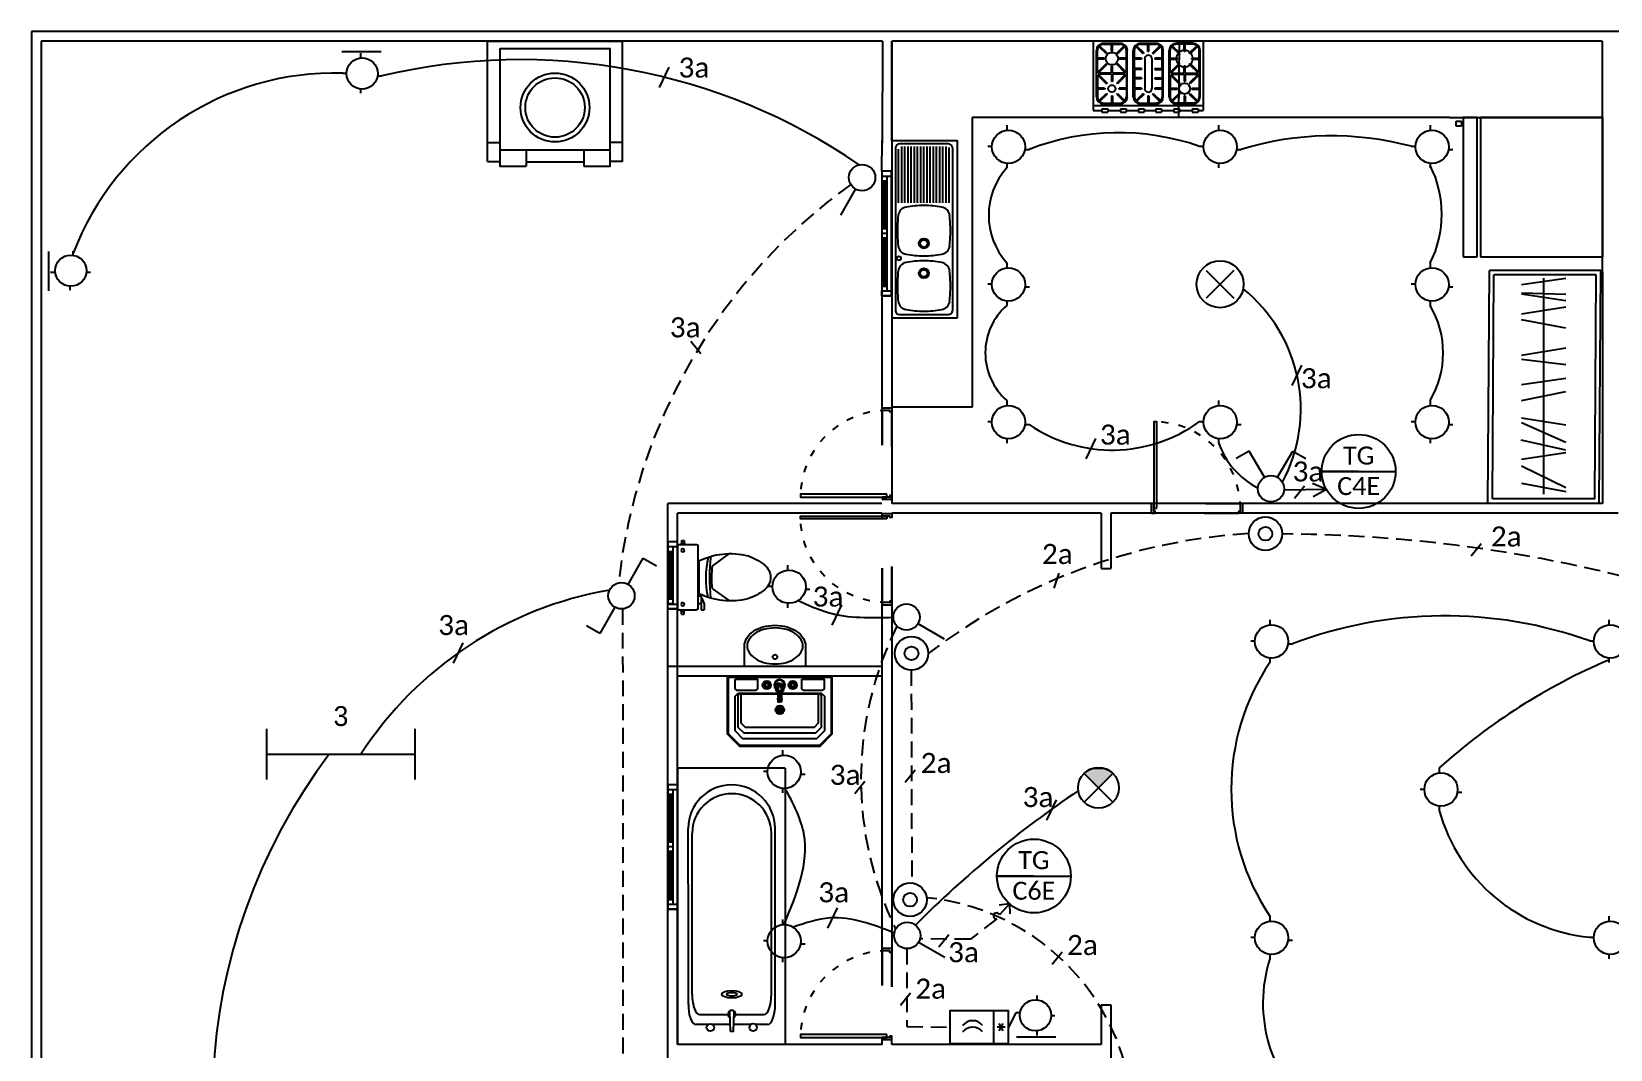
# Model space of a CAD drawing. Header units: millimetres. Extents: x -867 to 700, y 113 to 416.
# Drawn here: x 210.9 to 285.5, y 184.8 to 232.9 of the extents above; entities that cross this region are included whole.
import ezdxf
from ezdxf.enums import TextEntityAlignment as Align

# ---------------------------------------------------------------- set-up
doc = ezdxf.new("R2010")
doc.units = ezdxf.units.MM
doc.header["$LTSCALE"] = 6
doc.linetypes.add('ACAD_ISO03W100', pattern=[30, 12, -18])
doc.linetypes.add('HIDDEN2', pattern=[0.1875, 0.125, -0.0625])
doc.layers.get('0').update_dxf_attribs({"color": 250})
for name, color, linetype in [('A-Door', 150, 'Continuous'), ('A-Glaz', 92, 'Continuous'), ('base', 8, 'Continuous'), ('CUA', 140, 'Continuous'), ('Doors', 45, 'Continuous'), ('E-Canalisation', 5, 'HIDDEN2'), ('E-Lighting', 1, 'Continuous'), ('E-text', 5, 'Continuous'), ('E-Wire', 3, 'Continuous'), ('Fourniture', 251, 'Continuous'), ('SYMBOLES', 7, 'Continuous'), ('Unvisible', 252, 'ACAD_ISO03W100')]:
    doc.layers.add(name, color=color, linetype=linetype)
doc.styles.add('style1', font='calibri.ttf')

# ---------------------------------------------------------------- blocks, each defined once
blk = doc.blocks.new('ee')
at = {"layer": 'base', "color": 0}
for p, q in [((0.433, 0.243), (0.433, -0.237)), ((0.578, 0.253), (0.443, 0.253)), ((0.536, 0.264), (0.536, 0.254)), ((0.561, 0.264), (0.536, 0.264)), ((0.561, 0.254), (0.536, 0.254)), ((0.539, 0.284), (0.539, 0.264)), ((0.558, 0.284), (0.539, 0.284)), ((0.558, 0.284), (0.558, 0.264)), ((0.561, 0.264), (0.561, 0.254)), ((0.588, 0.243), (0.588, -0.237)), ((0.32, 0.091), (0.193, 0.183)), ((0.426, 0.128), (0.426, -0.122)), ((0.322, -0.085), (0.193, -0.178)), ((0.386, -0.196), (0.401, -0.157)), ((0.386, -0.196), (0.386, -0.247)), ((0.401, -0.157), (0.408, -0.157)), ((0.408, -0.141), (0.433, -0.141)), ((0.408, -0.141), (0.408, -0.247)), ((0.408, -0.2), (0.433, -0.2)), ((0.408, -0.247), (0.386, -0.247)), ((0.578, -0.247), (0.443, -0.247)), ((0.561, -0.249), (0.536, -0.249)), ((0.536, -0.259), (0.536, -0.249)), ((0.561, -0.259), (0.536, -0.259)), ((0.539, -0.279), (0.539, -0.259)), ((0.558, -0.279), (0.539, -0.279)), ((0.558, -0.279), (0.558, -0.259)), ((0.561, -0.259), (0.561, -0.249))]:
    blk.add_line(p, q, dxfattribs=at)
for centre in [(0.549, 0.208), (0.549, -0.203)]:
    blk.add_circle(centre, 0.0125, dxfattribs=at)
for centre, radius, start, end in [((0.443, 0.243), 0.01, 90, 180), ((0.578, 0.243), 0.01, 360, 90), ((0.208, -0.262), 0.457, 109.8949, 127.7618), ((0.184, -0.374), 0.557, 64.2321, 103.6755), ((-1.179, -0.01), 1.521, 354.4729, 6.5448), ((-0.288, -0.003), 0.659, 346.9796, 14.0724), ((-0.001, 0.002), 0.12, 126.3794, 233.6206), ((-0.364, -0.001), 0.691, 353.0361, 7.6986), ((0.201, 0.265), 0.452, 232.7451, 250.7058), ((0.184, 0.379), 0.557, 256.3245, 295.7679), ((0.443, -0.237), 0.01, 180, 270), ((0.578, -0.237), 0.01, 270, 360)]:
    blk.add_arc(centre, radius, start, end, dxfattribs=at)
blk = doc.blocks.new('Door 90x10')
at = {"layer": 'Doors', "color": 36}
for p, q in [((-47.5, 0), (-47.5, 10)), ((47.5, 0), (47.5, 10))]:
    blk.add_line(p, q, dxfattribs=at)
at = {"layer": 'Doors'}
blk.add_lwpolyline([(-42, 5), (-42, 95), (-45, 95), (-45, 5)], close=True, dxfattribs=at)
at = {"layer": 'Doors', "color": 36}
for points in [[(-47.5, 0), (-43.5, 0), (-43.5, 2), (-45, 2), (-45, 10), (-47.5, 10)], [(47.5, 0), (43.5, 0), (43.5, 2), (45, 2), (45, 10), (47.5, 10)]]:
    blk.add_lwpolyline(points, dxfattribs=at)
at = {"layer": 'Doors', "linetype": 'ACAD_ISO03W100', "ltscale": 0.1}
blk.add_arc((-45, 5), 90, 0, 90, dxfattribs=at)
at = {"layer": 'Unvisible', "linetype": 'ACAD_ISO03W100', "lineweight": 30, "ltscale": 0.5}
for p, q in [((43.5, 0), (-43.5, 0)), ((45, 10), (-42, 10))]:
    blk.add_line(p, q, dxfattribs=at)
blk = doc.blocks.new('A$C3626357F')
at = {"layer": 'A-Glaz'}
for p, q in [((0, 0), (1300, 0)), ((50, 50), (1250, 50)), ((100, 0), (100, 50)), ((600, 50), (600, 0)), ((650, 50), (650, 0)), ((700, 50), (700, 0)), ((1200, 0), (1200, 50))]:
    blk.add_line(p, q, dxfattribs=at)
at = {"layer": 'CUA'}
for p, q in [((1300, 100), (0, 100)), ((0, 100), (0, 0)), ((1250, 0), (1250, 100)), ((1300, 0), (1300, 100))]:
    blk.add_line(p, q, dxfattribs=at)
at = {"layer": 'CUA', "color": 4}
for p, q in [((0, 100), (0, 0)), ((50, 100), (0, 100)), ((0, 0), (50, 0)), ((50, 0), (50, 100)), ((50, 0), (50, 100)), ((1250, 100), (1300, 100)), ((1250, 0), (1250, 100)), ((1250, 0), (1250, 100)), ((1300, 0), (1250, 0)), ((1300, 100), (1300, 0))]:
    blk.add_line(p, q, dxfattribs=at)
at = {"layer": 'CUA', "color": 1}
for p, q in [((100, 35), (600, 35)), ((100, 25), (600, 25)), ((100, 15), (600, 15)), ((1200, 35), (700, 35)), ((1200, 25), (700, 25)), ((1200, 15), (700, 15))]:
    blk.add_line(p, q, dxfattribs=at)
blk = doc.blocks.new('87046135')
for p, q in [((-0.65, -0.058), (-0.65, -0.432)), ((0.62, -0.028), (-0.62, -0.028)), ((0.201, -0.052), (0.61, -0.052)), ((0.201, -0.076), (0.63, -0.076)), ((0.201, -0.1), (0.63, -0.1)), ((0.65, -0.432), (0.65, -0.058)), ((0.201, -0.124), (0.63, -0.124)), ((0.201, -0.149), (0.63, -0.149)), ((0.201, -0.173), (0.63, -0.173)), ((0.201, -0.197), (0.63, -0.197)), ((0.201, -0.221), (0.63, -0.221)), ((0.201, -0.245), (0.63, -0.245)), ((0.201, -0.269), (0.63, -0.269)), ((0.201, -0.293), (0.63, -0.293)), ((0.201, -0.317), (0.63, -0.317)), ((0.201, -0.341), (0.63, -0.341)), ((0.62, -0.462), (-0.62, -0.462)), ((0.201, -0.366), (0.63, -0.366)), ((0.201, -0.39), (0.63, -0.39)), ((0.201, -0.414), (0.63, -0.414)), ((0.201, -0.438), (0.622, -0.438))]:
    blk.add_line(p, q)
blk.add_lwpolyline([(-0.675, -0.5), (0.675, -0.5), (0.675, 0), (-0.675, 0)], close=True)
for centre, radius in [((-0.222, -0.054), 0.0162), ((-0.336, -0.245), 0.038), ((-0.336, -0.245), 0.0275), ((-0.108, -0.245), 0.038), ((-0.108, -0.245), 0.0275)]:
    blk.add_circle(centre, radius)
for centre, radius, start, end in [((-0.62, -0.058), 0.03, 90, 180), ((0.125, -0.245), 0.75, 169.6188, 180), ((-0.539, -0.123), 0.075, 97.23, 169.6188), ((-0.433, -1.162), 1.119, 89.999, 95.9178), ((-0.433, -1.162), 1.119, 84.0822, 90.001), ((-0.327, -0.123), 0.075, 10.3812, 82.77), ((-0.991, -0.245), 0.75, 0, 10.3812), ((0.547, -0.245), 0.75, 169.6188, 180), ((-0.117, -0.123), 0.075, 97.23, 169.6188), ((-0.011, -1.162), 1.119, 89.999, 95.9178), ((-0.011, -1.162), 1.119, 84.0822, 90.001), ((0.095, -0.123), 0.075, 10.3812, 82.77), ((-0.569, -0.245), 0.75, 0, 10.3812), ((0.62, -0.058), 0.03, 0, 90), ((0.125, -0.245), 0.75, 180, 190.3812), ((-0.991, -0.245), 0.75, 349.6188, 0), ((0.547, -0.245), 0.75, 180, 190.3812), ((-0.569, -0.245), 0.75, 349.6188, 0), ((-0.62, -0.432), 0.03, 180, 270), ((-0.539, -0.367), 0.075, 190.3812, 262.77), ((-0.433, 0.672), 1.119, 264.0822, 270.001), ((-0.433, 0.672), 1.119, 269.999, 275.9178), ((-0.327, -0.367), 0.075, 277.23, 349.6188), ((-0.117, -0.367), 0.075, 190.3812, 262.77), ((-0.011, 0.672), 1.119, 264.0822, 270.001), ((-0.011, 0.672), 1.119, 269.999, 275.9178), ((0.095, -0.367), 0.075, 277.23, 349.6188), ((0.62, -0.432), 0.03, 270, 0)]:
    blk.add_arc(centre, radius, start, end)
blk = doc.blocks.new('gas-1')
at = {"color": 0, "linetype": 'ByBlock'}
for p, q in [((0, 0), (0, -0.6)), ((0.027, -0.481), (0.027, -0.08)), ((0.036, -0.147), (0.036, -0.08)), ((0.113, -0.11), (0.048, -0.045)), ((0.12, -0.104), (0.055, -0.039)), ((0.089, -0.017), (0.232, -0.017)), ((0.089, -0.026), (0.156, -0.026)), ((0.156, -0.089), (0.156, -0.026)), ((0.165, -0.089), (0.165, -0.026)), ((0.165, -0.026), (0.232, -0.026)), ((0.202, -0.104), (0.267, -0.039)), ((0.208, -0.11), (0.273, -0.045)), ((0.286, -0.147), (0.286, -0.08)), ((0.294, -0.481), (0.294, -0.08)), ((0.346, -0.481), (0.346, -0.08)), ((0.355, -0.147), (0.355, -0.08)), ((0.432, -0.11), (0.367, -0.045)), ((0.439, -0.104), (0.374, -0.039)), ((0.408, -0.017), (0.542, -0.017)), ((0.408, -0.026), (0.471, -0.026)), ((0.471, -0.089), (0.471, -0.026)), ((0.479, -0.026), (0.542, -0.026)), ((0.479, -0.089), (0.479, -0.026)), ((0.511, -0.104), (0.576, -0.039)), ((0.518, -0.11), (0.583, -0.045)), ((0.595, -0.147), (0.595, -0.08)), ((0.604, -0.481), (0.604, -0.08)), ((0.656, -0.481), (0.656, -0.08)), ((0.664, -0.147), (0.664, -0.08)), ((0.742, -0.11), (0.677, -0.045)), ((0.748, -0.104), (0.683, -0.039)), ((0.861, -0.017), (0.718, -0.017)), ((0.785, -0.026), (0.718, -0.026)), ((0.785, -0.089), (0.785, -0.026)), ((0.861, -0.026), (0.794, -0.026)), ((0.794, -0.089), (0.794, -0.026)), ((0.83, -0.104), (0.895, -0.039)), ((0.837, -0.11), (0.902, -0.045)), ((0.914, -0.147), (0.914, -0.08)), ((0.923, -0.481), (0.923, -0.08)), ((0.95, 0), (0.95, -0.6)), ((0.098, -0.147), (0.036, -0.147)), ((0.098, -0.155), (0.036, -0.155)), ((0.036, -0.27), (0.036, -0.155)), ((0.036, -0.27), (0.113, -0.192)), ((0.042, -0.276), (0.12, -0.198)), ((0.156, -0.276), (0.156, -0.213)), ((0.165, -0.276), (0.165, -0.213)), ((0.279, -0.276), (0.202, -0.198)), ((0.286, -0.27), (0.208, -0.192)), ((0.286, -0.147), (0.223, -0.147)), ((0.286, -0.155), (0.223, -0.155)), ((0.286, -0.27), (0.286, -0.155)), ((0.417, -0.147), (0.355, -0.147)), ((0.355, -0.236), (0.355, -0.155)), ((0.417, -0.155), (0.355, -0.155)), ((0.417, -0.236), (0.355, -0.236)), ((0.355, -0.245), (0.355, -0.405)), ((0.417, -0.245), (0.355, -0.245)), ((0.417, -0.236), (0.417, -0.245)), ((0.444, -0.151), (0.444, -0.41)), ((0.506, -0.151), (0.506, -0.41)), ((0.595, -0.147), (0.533, -0.147)), ((0.595, -0.155), (0.533, -0.155)), ((0.533, -0.236), (0.595, -0.236)), ((0.533, -0.236), (0.533, -0.245)), ((0.533, -0.245), (0.595, -0.245)), ((0.595, -0.236), (0.595, -0.155)), ((0.595, -0.245), (0.595, -0.405)), ((0.664, -0.147), (0.727, -0.147)), ((0.664, -0.155), (0.727, -0.155)), ((0.664, -0.27), (0.664, -0.155)), ((0.664, -0.27), (0.742, -0.192)), ((0.671, -0.276), (0.748, -0.198)), ((0.785, -0.276), (0.785, -0.213)), ((0.794, -0.276), (0.794, -0.213)), ((0.908, -0.276), (0.83, -0.198)), ((0.914, -0.27), (0.837, -0.192)), ((0.852, -0.147), (0.914, -0.147)), ((0.852, -0.155), (0.914, -0.155)), ((0.914, -0.27), (0.914, -0.155)), ((0.036, -0.291), (0.113, -0.369)), ((0.036, -0.291), (0.036, -0.405)), ((0.098, -0.405), (0.036, -0.405)), ((0.156, -0.276), (0.042, -0.276)), ((0.042, -0.285), (0.12, -0.363)), ((0.156, -0.285), (0.042, -0.285)), ((0.156, -0.285), (0.156, -0.348)), ((0.279, -0.276), (0.165, -0.276)), ((0.279, -0.285), (0.165, -0.285)), ((0.165, -0.285), (0.165, -0.348)), ((0.279, -0.285), (0.202, -0.363)), ((0.286, -0.291), (0.208, -0.369)), ((0.286, -0.405), (0.223, -0.405)), ((0.286, -0.291), (0.286, -0.405)), ((0.417, -0.316), (0.355, -0.316)), ((0.417, -0.325), (0.355, -0.325)), ((0.417, -0.405), (0.355, -0.405)), ((0.417, -0.316), (0.417, -0.325)), ((0.533, -0.316), (0.595, -0.316)), ((0.533, -0.316), (0.533, -0.325)), ((0.533, -0.325), (0.595, -0.325)), ((0.595, -0.405), (0.533, -0.405)), ((0.664, -0.291), (0.742, -0.369)), ((0.664, -0.291), (0.664, -0.405)), ((0.664, -0.405), (0.727, -0.405)), ((0.671, -0.276), (0.785, -0.276)), ((0.671, -0.285), (0.748, -0.363)), ((0.671, -0.285), (0.785, -0.285)), ((0.785, -0.285), (0.785, -0.348)), ((0.794, -0.276), (0.908, -0.276)), ((0.794, -0.285), (0.908, -0.285)), ((0.794, -0.285), (0.794, -0.348)), ((0.908, -0.285), (0.83, -0.363)), ((0.914, -0.291), (0.837, -0.369)), ((0.852, -0.405), (0.914, -0.405)), ((0.914, -0.291), (0.914, -0.405)), ((0.098, -0.414), (0.036, -0.414)), ((0.036, -0.414), (0.036, -0.481)), ((0.113, -0.451), (0.048, -0.516)), ((0.12, -0.457), (0.055, -0.522)), ((0.089, -0.535), (0.156, -0.535)), ((0.089, -0.544), (0.232, -0.544)), ((0.156, -0.472), (0.156, -0.535)), ((0.165, -0.472), (0.165, -0.535)), ((0.165, -0.535), (0.232, -0.535)), ((0.202, -0.457), (0.267, -0.522)), ((0.208, -0.451), (0.273, -0.516)), ((0.286, -0.414), (0.223, -0.414)), ((0.286, -0.414), (0.286, -0.481)), ((0.417, -0.414), (0.355, -0.414)), ((0.355, -0.414), (0.355, -0.481)), ((0.432, -0.451), (0.367, -0.516)), ((0.439, -0.457), (0.374, -0.522)), ((0.408, -0.535), (0.471, -0.535)), ((0.408, -0.544), (0.542, -0.544)), ((0.471, -0.472), (0.471, -0.535)), ((0.479, -0.472), (0.479, -0.535)), ((0.479, -0.535), (0.542, -0.535)), ((0.511, -0.457), (0.576, -0.522)), ((0.518, -0.451), (0.583, -0.516)), ((0.595, -0.414), (0.533, -0.414)), ((0.595, -0.414), (0.595, -0.481)), ((0.664, -0.414), (0.727, -0.414)), ((0.664, -0.414), (0.664, -0.481)), ((0.742, -0.451), (0.677, -0.516)), ((0.748, -0.457), (0.683, -0.522)), ((0.785, -0.535), (0.718, -0.535)), ((0.861, -0.544), (0.718, -0.544)), ((0.785, -0.472), (0.785, -0.535)), ((0.794, -0.472), (0.794, -0.535)), ((0.861, -0.535), (0.794, -0.535)), ((0.83, -0.457), (0.895, -0.522)), ((0.837, -0.451), (0.902, -0.516)), ((0.852, -0.414), (0.914, -0.414)), ((0.914, -0.414), (0.914, -0.481)), ((0.95, -0.56), (0, -0.56)), ((0, -0.6), (0.075, -0.6)), ((0.075, -0.585), (0.125, -0.585)), ((0.075, -0.585), (0.075, -0.615)), ((0.075, -0.615), (0.125, -0.615)), ((0.125, -0.585), (0.125, -0.615)), ((0.125, -0.6), (0.235, -0.6)), ((0.235, -0.585), (0.285, -0.585)), ((0.235, -0.585), (0.235, -0.615)), ((0.235, -0.615), (0.285, -0.615)), ((0.285, -0.585), (0.285, -0.615)), ((0.285, -0.6), (0.39, -0.6)), ((0.39, -0.585), (0.44, -0.585)), ((0.39, -0.585), (0.39, -0.615)), ((0.39, -0.615), (0.44, -0.615)), ((0.44, -0.585), (0.44, -0.615)), ((0.44, -0.6), (0.54, -0.6)), ((0.54, -0.585), (0.59, -0.585)), ((0.54, -0.585), (0.54, -0.615)), ((0.54, -0.615), (0.59, -0.615)), ((0.59, -0.585), (0.59, -0.615)), ((0.59, -0.6), (0.695, -0.6)), ((0.695, -0.585), (0.745, -0.585)), ((0.695, -0.585), (0.695, -0.615)), ((0.695, -0.615), (0.745, -0.615)), ((0.745, -0.585), (0.745, -0.615)), ((0.745, -0.6), (0.855, -0.6)), ((0.855, -0.585), (0.905, -0.585)), ((0.855, -0.585), (0.855, -0.615)), ((0.855, -0.615), (0.905, -0.615)), ((0.905, -0.585), (0.905, -0.615)), ((0.905, -0.6), (0.95, -0.6))]:
    blk.add_line(p, q, dxfattribs=at)
for centre, radius in [((0.161, -0.151), 0.0535), ((0.161, -0.41), 0.0312), ((0.789, -0.41), 0.0469)]:
    blk.add_circle(centre, radius, dxfattribs=at)
for centre, radius, start, end in [((0.089, -0.08), 0.0625, 90, 180), ((0.089, -0.08), 0.0535, 139.7802, 180), ((0.089, -0.08), 0.0535, 90, 130.2198), ((0.161, -0.151), 0.0625, 130.904, 139.096), ((0.161, -0.151), 0.0625, 85.904, 94.096), ((0.161, -0.151), 0.0625, 40.904, 49.096), ((0.232, -0.08), 0.0625, 0, 90), ((0.232, -0.08), 0.0535, 49.7802, 90), ((0.232, -0.08), 0.0535, 0, 40.2198), ((0.408, -0.08), 0.0625, 90, 180), ((0.408, -0.08), 0.0535, 139.7802, 180), ((0.408, -0.08), 0.0535, 90, 130.2198), ((0.479, -0.151), 0.0625, 130.904, 139.096), ((0.475, -0.151), 0.0312, 0, 180), ((0.475, -0.151), 0.0625, 85.904, 94.096), ((0.471, -0.151), 0.0625, 40.904, 49.096), ((0.542, -0.08), 0.0625, 0, 90), ((0.542, -0.08), 0.0535, 49.7802, 90), ((0.542, -0.08), 0.0535, 0, 40.2198), ((0.718, -0.08), 0.0625, 90, 180), ((0.718, -0.08), 0.0535, 139.7802, 180), ((0.718, -0.08), 0.0535, 90, 130.2198), ((0.789, -0.151), 0.0714, 138.5833, 176.4167), ((0.789, -0.151), 0.0714, 93.5833, 131.4167), ((0.789, -0.151), 0.0625, 130.904, 139.096), ((0.789, -0.151), 0.0625, 85.904, 94.096), ((0.789, -0.151), 0.0714, 48.5833, 86.4167), ((0.789, -0.151), 0.0625, 40.904, 49.096), ((0.789, -0.151), 0.0714, 3.5833, 41.4167), ((0.861, -0.08), 0.0625, 0, 90), ((0.861, -0.08), 0.0535, 49.7802, 90), ((0.861, -0.08), 0.0535, 0, 40.2198), ((0.161, -0.151), 0.0625, 175.904, 184.096), ((0.161, -0.151), 0.0625, 220.904, 229.096), ((0.161, -0.151), 0.0625, 265.904, 274.096), ((0.161, -0.151), 0.0625, 310.904, 319.096), ((0.161, -0.151), 0.0625, 355.904, 4.096), ((0.479, -0.151), 0.0625, 175.904, 184.096), ((0.471, -0.151), 0.0625, 355.904, 4.096), ((0.789, -0.151), 0.0714, 183.5833, 221.4167), ((0.789, -0.151), 0.0625, 175.904, 184.096), ((0.789, -0.151), 0.0625, 220.904, 229.096), ((0.789, -0.151), 0.0714, 228.5833, 266.4167), ((0.789, -0.151), 0.0625, 265.904, 274.096), ((0.789, -0.151), 0.0714, 273.5833, 311.4167), ((0.789, -0.151), 0.0625, 310.904, 319.096), ((0.789, -0.151), 0.0714, 318.5833, 356.4167), ((0.789, -0.151), 0.0625, 355.904, 4.096), ((0.161, -0.41), 0.0625, 175.904, 184.096), ((0.161, -0.41), 0.0625, 130.904, 139.096), ((0.161, -0.41), 0.0625, 85.904, 94.096), ((0.161, -0.41), 0.0625, 40.904, 49.096), ((0.161, -0.41), 0.0625, 355.904, 4.096), ((0.479, -0.41), 0.0625, 175.904, 184.096), ((0.471, -0.41), 0.0625, 355.904, 4.096), ((0.789, -0.41), 0.0625, 175.904, 184.096), ((0.789, -0.41), 0.0625, 130.904, 139.096), ((0.789, -0.41), 0.0625, 85.904, 94.096), ((0.789, -0.41), 0.0625, 40.904, 49.096), ((0.789, -0.41), 0.0625, 355.904, 4.096), ((0.089, -0.481), 0.0625, 180, 270), ((0.089, -0.481), 0.0535, 180, 220.2198), ((0.089, -0.481), 0.0535, 229.7802, 270), ((0.161, -0.41), 0.0625, 220.904, 229.096), ((0.161, -0.41), 0.0625, 265.904, 274.096), ((0.161, -0.41), 0.0625, 310.904, 319.096), ((0.232, -0.481), 0.0625, 270, 0), ((0.232, -0.481), 0.0535, 270, 310.2198), ((0.232, -0.481), 0.0535, 319.7802, 0), ((0.408, -0.481), 0.0625, 180, 270), ((0.408, -0.481), 0.0535, 180, 220.2198), ((0.408, -0.481), 0.0535, 229.7802, 270), ((0.479, -0.41), 0.0625, 220.904, 229.096), ((0.475, -0.41), 0.0312, 180, 0), ((0.475, -0.41), 0.0625, 265.904, 274.096), ((0.471, -0.41), 0.0625, 310.904, 319.096), ((0.542, -0.481), 0.0625, 270, 0), ((0.542, -0.481), 0.0535, 270, 310.2198), ((0.542, -0.481), 0.0535, 319.7802, 0), ((0.718, -0.481), 0.0625, 180, 270), ((0.718, -0.481), 0.0535, 180, 220.2198), ((0.718, -0.481), 0.0535, 229.7802, 270), ((0.789, -0.41), 0.0625, 220.904, 229.096), ((0.789, -0.41), 0.0625, 265.904, 274.096), ((0.789, -0.41), 0.0625, 310.904, 319.096), ((0.861, -0.481), 0.0625, 270, 0), ((0.861, -0.481), 0.0535, 270, 310.2198), ((0.861, -0.481), 0.0535, 319.7802, 0)]:
    blk.add_arc(centre, radius, start, end, dxfattribs=at)
blk = doc.blocks.new('freg-1')
at = {"color": 0, "linetype": 'ByBlock'}
for p, q in [((0, 0), (0, -0.7)), ((0, 0), (0.8, 0)), ((0.8, -0.7), (0.8, 0)), ((0, -0.7), (0.8, -0.7)), ((0.8, -0.72), (0, -0.72)), ((0, -0.72), (0, -0.8)), ((0.8, -0.8), (0.8, -0.72)), ((0, -0.8), (0.8, -0.8)), ((0.02, -0.84), (0.02, -0.81)), ((0.02, -0.81), (0.05, -0.81)), ((0.05, -0.81), (0.05, -0.84)), ((0.05, -0.84), (0.02, -0.84))]:
    blk.add_line(p, q, dxfattribs=at)
blk = doc.blocks.new('wash pln 01')
for p, q in [((5593.79, -58.26), (5593.79, -0.48)), ((5593.79, -0.48), (5658.39, -0.48)), ((5658.39, -58.26), (5658.39, -0.48)), ((5593.79, -49.09), (5599.61, -49.09)), ((5599.61, -52.67), (5612.33, -52.67)), ((5612.33, -52.67), (5639.85, -52.67)), ((5612.33, -52.67), (5612.33, -60.48)), ((5639.85, -52.67), (5652.57, -52.67)), ((5639.85, -52.67), (5639.85, -60.48)), ((5658.39, -49.09), (5652.57, -49.09)), ((5593.79, -58.26), (5599.61, -58.26)), ((5612.33, -58.32), (5639.85, -58.32)), ((5658.39, -58.26), (5652.57, -58.26))]:
    blk.add_line(p, q)
blk.add_lwpolyline([(5639.85, -60.48), (5652.57, -60.48), (5652.57, -4.09), (5599.61, -4.09), (5599.61, -60.48), (5612.33, -60.48)])
for radius in [16.52, 14.23]:
    blk.add_circle((5626.09, -32.3), radius)
blk = doc.blocks.new('Panio 001 Pln')
for p, q in [((2004.4, -345.1), (2072.8, -345.1)), ((2004.5, -521), (2004.4, -345.1)), ((2072.8, -345.1), (2072.8, -521)), ((2015.6, -357.9), (2023.2, -357.9)), ((2026.3, -357.9), (2037.4, -357.9)), ((2039.3, -357.9), (2050.5, -357.9)), ((2053.5, -357.9), (2061.2, -357.8)), ((2010.8, -370.7), (2010.8, -415.5)), ((2036, -364.3), (2018, -364.3)), ((2058.8, -364.2), (2040.8, -364.3)), ((2066, -370.6), (2066, -412.2)), ((2013.2, -377.1), (2013.2, -415.5)), ((2063.6, -377), (2063.6, -412.2)), ((2010.8, -415.5), (2010.9, -482.7)), ((2013.2, -415.5), (2013.2, -479.5)), ((2063.6, -412.2), (2063.6, -479.4)), ((2066, -412.2), (2066.1, -482.6)), ((2004.5, -521), (2072.8, -521))]:
    blk.add_line(p, q)
blk.add_lwpolyline([(2039.2, -353.5), (2039.6, -366.2, -0.423649), (2038.8, -367.1), (2038, -367.1, -0.42599), (2037.2, -366.2), (2037.6, -353.5)], format="xyb", close=True)
for centre in [(2024.8, -356.1), (2052, -356)]:
    blk.add_circle(centre, 2.4)
for centre, radius, start, end in [((2038.4, -364.4), 2.4, 115.8179, 241.4043), ((2038.4, -364.4), 2, 121.8852, 235.3371), ((2038.4, -364.4), 2.4, 299.124, 64.4594), ((2038.4, -364.4), 2, 305.226, 58.3574), ((2038.4, -479.5), 25.2, 180.0308, 0.0308), ((2038.5, -482.7), 27.6, 180.0308, 0.0308)]:
    blk.add_arc(centre, radius, start, end)
for centre, start_param, end_param in [((2015.6, -370.7), 3.141593, 4.712389), ((2061.2, -370.6), 1.570796, 3.141593), ((2018, -377.1), 3.141593, 4.712389), ((2058.8, -377), 1.570796, 3.141593)]:
    blk.add_ellipse(centre, major_axis=(0, -12.8), ratio=0.375, start_param=start_param, end_param=end_param)
for major_axis in [(-6.4, 0), (-3.2, 0)]:
    blk.add_ellipse((2038.4, -377.1), major_axis=major_axis, ratio=0.375)
blk = doc.blocks.new('LUMINARIA')
for p, q in [((129.058, 63.084), (129.058, 63.046)), ((128.914, 62.924), (128.945, 62.924)), ((129.197, 62.901), (129.229, 62.901)), ((129.058, 62.795), (129.058, 62.761))]:
    blk.add_line(p, q)
blk.add_circle((129.071, 62.92), 0.126)
blk = doc.blocks.new('*U63')
at = {"layer": 'E-Lighting', "xscale": 6.242655294344308, "yscale": 6.242655294344308, "zscale": 6.242655294344308}
blk.add_blockref('LUMINARIA', (-805.748, -392.803), dxfattribs=at)
blk = doc.blocks.new('*U64')
at = {"layer": 'E-Lighting', "color": 0, "linetype": 'ByBlock', "lineweight": -2, "transparency": 16777216}
for p in [(0, 13), (10, 13), (20, 13), (0, 0), (10, 0), (20, 0)]:
    blk.add_blockref('*U63', p, dxfattribs=at)
blk = doc.blocks.new('SYMB_LUMINAIRE_FLUORESCENT_3_TUBES')
for p, q in [((-3.5, -1.8), (-3.5, 0.6)), ((3.5, -1.8), (3.5, 0.6)), ((-3.5, -0.6), (3.5, -0.6))]:
    blk.add_line(p, q)
blk.add_text('3', height=0.936).set_placement((0, 1.2), align=Align.MIDDLE_CENTER)
blk = doc.blocks.new('*U70')
at = {"layer": 'E-Lighting', "xscale": 6.242655294344308, "yscale": 6.242655294344308, "zscale": 6.242655294344308}
blk.add_blockref('LUMINARIA', (-805.748, -392.803), dxfattribs=at)
blk = doc.blocks.new('*U71')
at = {"layer": 'E-Lighting', "color": 0, "linetype": 'ByBlock', "lineweight": -2, "transparency": 16777216}
for p in [(0, 8), (0, 0)]:
    blk.add_blockref('*U70', p, dxfattribs=at)
blk = doc.blocks.new('SYMB_INTERRUPTEUR')
blk.add_line((0.05, -0.074), (1.55, 2.524))
blk.add_circle((-0.6, -1.2), 1.3)
blk = doc.blocks.new('SYMB_VA_ET_VIENT')
for p, q in [((0.65, 1.126), (2.15, 3.724)), ((2.15, 3.724), (3.449, 2.974)), ((-0.65, -1.126), (-2.15, -3.724)), ((-2.15, -3.724), (-3.449, -2.974))]:
    blk.add_line(p, q)
blk.add_circle((0, 0), 1.3)
blk = doc.blocks.new('*U77')
at = {"layer": 'E-Lighting', "xscale": 6.242655294344308, "yscale": 6.242655294344308, "zscale": 6.242655294344308}
blk.add_blockref('LUMINARIA', (-805.748, -392.803), dxfattribs=at)
blk = doc.blocks.new('*U78')
at = {"layer": 'E-Lighting', "color": 0, "linetype": 'ByBlock', "lineweight": -2, "transparency": 16777216}
for p in [(0, 14), (16, 14), (0, 0), (16, 0)]:
    blk.add_blockref('*U77', p, dxfattribs=at)
blk = doc.blocks.new('SYMB_BOUTON_POUSSOIR')
for radius in [2.2, 0.9]:
    blk.add_circle((0, 0), radius)
blk = doc.blocks.new('SYMB_DETECTEUR_MOUVEMENT')
for p, q in [((-2, -1.8), (2, -1.8)), ((-0.435, -2.95), (0.435, -2.45)), ((-0.435, -2.45), (0.435, -2.95)), ((0, -3.2), (0, -2.2))]:
    blk.add_line(p, q)
blk.add_lwpolyline([(-2, -3.6), (2, -3.6), (2, 3.6), (-2, 3.6)], close=True)
for centre in [(-1.6, 0.8), (-0.8, 0.8)]:
    blk.add_arc(centre, 1.6, 310, 50)
blk = doc.blocks.new('SYMB_COMMUTATEUR_DOUBLE_ALLUMAGE')
for p, q in [((-2.15, 1.524), (-3.449, 0.774)), ((-0.65, -1.074), (-2.15, 1.524)), ((0.65, -1.074), (2.15, 1.524)), ((2.15, 1.524), (3.449, 0.774))]:
    blk.add_line(p, q)
blk.add_circle((0, -2.2), 1.3)
blk = doc.blocks.new('*U111')
at = {"layer": 'SYMBOLES', "linetype": 'Continuous'}
for p, q in [((3227.2583, 1081.1385), (3227.2741, 1081.1518)), ((3227.342, 1081.0548), (3227.2583, 1081.1385)), ((3227.2741, 1081.1518), (3227.292, 1081.1621)), ((3227.292, 1081.1621), (3227.3114, 1081.1692)), ((3227.3114, 1081.1692), (3227.3317, 1081.1728)), ((3227.4258, 1081.1385), (3227.342, 1081.0548)), ((3227.3524, 1081.1728), (3227.3727, 1081.1692)), ((3227.3727, 1081.1692), (3227.3921, 1081.1621)), ((3227.3921, 1081.1621), (3227.41, 1081.1518)), ((3227.41, 1081.1518), (3227.4258, 1081.1385))]:
    blk.add_line(p, q, dxfattribs=at)
at = {"layer": 'SYMBOLES', "linetype": 'Continuous', "extrusion": (0, 0, -1)}
for points in [[(-3227.2741, 1081.1518), (-3227.4258, 1081.1385), (-3227.2583, 1081.1385)], [(-3227.2583, 1081.1385), (-3227.4258, 1081.1385), (-3227.342, 1081.0548)], [(-3227.292, 1081.1621), (-3227.41, 1081.1518), (-3227.2741, 1081.1518)], [(-3227.2741, 1081.1518), (-3227.41, 1081.1518), (-3227.4258, 1081.1385)], [(-3227.3114, 1081.1692), (-3227.3921, 1081.1621), (-3227.292, 1081.1621)], [(-3227.292, 1081.1621), (-3227.3921, 1081.1621), (-3227.41, 1081.1518)], [(-3227.3317, 1081.1728), (-3227.3727, 1081.1692), (-3227.3114, 1081.1692)], [(-3227.3114, 1081.1692), (-3227.3727, 1081.1692), (-3227.3921, 1081.1621)], [(-3227.3317, 1081.1728), (-3227.3524, 1081.1728), (-3227.3727, 1081.1692)]]:
    blk.add_solid(points, dxfattribs=at)

msp = doc.modelspace()

# ---------------------------------------------------------------- hatches: boundary and pattern name
at = {"layer": 'E-Lighting'}
h = msp.add_hatch(color=256, dxfattribs=at)
h.dxf.hatch_style = 1
h.paths.add_polyline_path([(261.962, 197.884), (261.833, 197.992), (261.687, 198.076), (261.529, 198.134), (261.363, 198.163, 0.043661), (261.195, 198.163), (261.03, 198.134), (260.872, 198.076), (260.726, 197.992), (260.597, 197.884), (261.279, 197.202)])

# ---------------------------------------------------------------- linework, layer by layer
for p, q in [((211.56, 232.922), (210.901, 232.922)), ((210.901, 232.922), (210.901, 147.52)), ((241.053, 232.922), (211.56, 232.922)), ((240.951, 232.922), (240.951, 232.922)), ((240.951, 232.922), (240.951, 232.922)), ((319.169, 232.922), (240.951, 232.922)), ((240.951, 232.466), (211.358, 232.466)), ((211.358, 232.466), (211.358, 147.975)), ((251.075, 232.467), (240.951, 232.466)), ((241.406, 232.467), (241.406, 232.467)), ((251.075, 232.467), (251.062, 227.645)), ((285.069, 232.467), (251.517, 232.467)), ((251.517, 232.467), (251.517, 232.077)), ((251.517, 232.177), (251.517, 210.635)), ((285.069, 232.467), (285.078, 210.635)), ((251.054, 226.321), (251.063, 227.771)), ((251.063, 215.136), (251.063, 220.448)), ((240.951, 147.975), (240.951, 210.635)), ((240.951, 147.975), (240.951, 210.635)), ((251.054, 210.635), (240.951, 210.635)), ((251.658, 210.635), (251.517, 210.635)), ((285.078, 210.635), (251.583, 210.634)), ((241.406, 185.074), (241.406, 210.18)), ((251.054, 210.18), (241.406, 210.18)), ((251.054, 210.18), (251.054, 209.9)), ((261.406, 210.18), (251.517, 210.18)), ((251.658, 210.18), (251.517, 210.18)), ((251.517, 210.18), (251.517, 209.969)), ((261.406, 210.18), (261.406, 207.567)), ((285.818, 210.18), (261.869, 210.18)), ((261.869, 210.18), (261.869, 207.567)), ((261.406, 207.567), (261.869, 207.567)), ((251.054, 205.956), (251.054, 189.613)), ((251.517, 206.017), (251.517, 189.613)), ((251.054, 202.931), (240.951, 202.931)), ((251.054, 202.476), (241.406, 202.476)), ((261.406, 186.949), (261.869, 186.952)), ((261.406, 186.949), (261.406, 185.074)), ((261.869, 186.952), (261.869, 184.364)), ((251.064, 185.074), (241.406, 185.074)), ((251.064, 185.074), (251.063, 185.336)), ((251.517, 185.074), (251.517, 185.336)), ((261.406, 185.074), (251.517, 185.074))]:
    msp.add_line(p, q)
at = {"layer": 'A-Glaz'}
for p, q in [((240.951, 208.824), (240.951, 205.887)), ((240.951, 208.372), (241.177, 208.372)), ((241.177, 208.598), (241.177, 205.887)), ((241.177, 206.113), (240.951, 206.113)), ((241.177, 205.887), (240.951, 205.887))]:
    msp.add_line(p, q, dxfattribs=at)
at = {"layer": 'CUA', "color": 4}
for p, q in [((241.403, 208.824), (240.951, 208.824)), ((240.951, 208.824), (240.951, 208.598)), ((240.951, 208.598), (241.403, 208.598)), ((240.951, 208.598), (241.403, 208.598)), ((240.951, 205.881), (241.403, 205.881)), ((240.951, 205.655), (240.951, 205.881)), ((240.951, 205.881), (241.403, 205.881)), ((241.403, 205.881), (241.403, 205.655)), ((241.403, 205.655), (240.951, 205.655))]:
    msp.add_line(p, q, dxfattribs=at)
at = {"layer": 'CUA'}
for p, q in [((241.403, 208.824), (240.951, 208.824)), ((241.403, 205.887), (241.403, 208.824)), ((240.951, 205.881), (241.403, 205.881)), ((240.951, 205.655), (241.403, 205.655))]:
    msp.add_line(p, q, dxfattribs=at)
at = {"layer": 'CUA', "color": 1}
for p, q in [((241.019, 208.372), (241.019, 206.113)), ((241.064, 208.372), (241.064, 206.113)), ((241.11, 208.372), (241.11, 206.113))]:
    msp.add_line(p, q, dxfattribs=at)
at = {"layer": 'E-Canalisation'}
for p, q in [((242.033, 218.293), (242.682, 217.491)), ((270.541, 210.879), (271.188, 211.682)), ((272.046, 211.286), (271.383, 211.576)), ((272.046, 211.286), (271.422, 210.943)), ((278.879, 208.153), (279.526, 208.957)), ((259.193, 206.628), (259.515, 207.608)), ((238.811, 205.654), (238.813, 158)), ((249.769, 196.931), (250.415, 197.735)), ((252.154, 197.474), (252.8, 198.278)), ((257.075, 191.727), (256.595, 191.655)), ((257.075, 191.727), (257.087, 191.255)), ((253.745, 189.694), (254.391, 190.497)), ((252.232, 189.609), (252.232, 185.932)), ((255.235, 190.058), (252.848, 190.065)), ((259.092, 188.872), (259.738, 189.676)), ((251.935, 186.941), (252.582, 187.744)), ((252.232, 185.932), (254.257, 185.896))]:
    msp.add_line(p, q, dxfattribs=at)
for points in [[(252.437, 202.763), (252.463, 192.703)], [(256.48, 191.011), (255.235, 190.058)]]:
    msp.add_lwpolyline(points, dxfattribs=at)
for centre, radius, start, end in [((265.186, 204.009), 26.724, 125.71863, 173.83544), ((270.123, 181.505), 27.764, 93.61672, 127.45175), ((269.577, 140.428), 68.766, 71.44883, 89.68522), ((266.256, 197.627), 16.195, 153.53291, 206.00866), ((252.078, 181.2), 10.867, 352.74095, 84.23829)]:
    msp.add_arc(centre, radius, start, end, dxfattribs=at)
at = {"layer": 'E-Lighting'}
for p, q in [((225.552, 231.977), (227.414, 231.977)), ((211.714, 220.671), (211.714, 222.532)), ((266.371, 221.635), (267.67, 220.336)), ((267.67, 221.635), (266.371, 220.336)), ((260.597, 197.884), (261.962, 196.519)), ((260.597, 196.519), (261.962, 197.884)), ((259.262, 185.418), (257.401, 185.418))]:
    msp.add_line(p, q, dxfattribs=at)
for centre, radius in [((267.021, 220.985), 1.109), ((261.279, 197.202), 0.965)]:
    msp.add_circle(centre, radius, dxfattribs=at)
at = {"layer": 'E-text'}
for p, q in [((273.563, 212.147), (271.819, 212.147)), ((271.819, 212.147), (275.307, 212.147)), ((272.046, 211.286), (270.042, 211.26)), ((258.229, 193.035), (256.485, 193.035)), ((256.485, 193.035), (259.973, 193.035)), ((257.075, 191.727), (256.597, 191.207))]:
    msp.add_line(p, q, dxfattribs=at)
for centre in [(273.563, 212.147), (258.229, 193.035)]:
    msp.add_circle(centre, 1.744, dxfattribs=at)
msp.add_arc((256.465, 191.153), 0.143, 22.04584, 276.25624, dxfattribs=at)
at = {"layer": 'E-Wire'}
for p, q in [((240.545, 230.287), (241.001, 231.246)), ((270.427, 216.2), (270.883, 217.159)), ((260.702, 212.749), (261.158, 213.708)), ((248.711, 204.886), (249.167, 205.845)), ((230.82, 203.097), (231.276, 204.056)), ((258.839, 195.676), (259.295, 196.634)), ((248.492, 190.581), (248.948, 191.54)), ((257.38, 186.569), (257.032, 185.896))]:
    msp.add_line(p, q, dxfattribs=at)
for centre, radius, start, end in [((233.981, 203.348), 28.247, 55.5101, 103.40158), ((225.228, 217.728), 13.237, 88.4191, 159.05155), ((262.226, 216.467), 11.677, 70.89194, 111.14986), ((272.281, 213.399), 14.597, 75.04148, 107.00031), ((259.476, 224.243), 3.382, 138.43826, 221.56174), ((272.382, 224.296), 5.109, 333.28928, 26.71072), ((263.536, 215.084), 7.296, 331.79411, 51.19236), ((258.925, 217.743), 2.991, 131.41191, 228.58809), ((273.111, 217.743), 4.443, 329.66813, 30.33187), ((261.929, 220.143), 6.986, 235.90867, 306.13312), ((270.506, 214.724), 3.761, 198.84053, 243.09946), ((241.188, 189.239), 17.561, 99.81058, 147.04527), ((277.649, 185.024), 20.299, 70.35756, 110.81148), ((278.313, 197.134), 10.766, 146.17173, 213.82827), ((296.56, 176.826), 28.681, 112.96547, 131.99784), ((246.735, 182.352), 27.292, 142.96107, 211.82952), ((288.808, 154.723), 51.032, 123.92877, 135.14308), ((285.289, 198.318), 8.216, 195.45615, 264.29484), ((275.942, 187.033), 6.898, 162.32213, 230.70907)]:
    msp.add_arc(centre, radius, start, end, dxfattribs=at)
for points in [[(251.593, 205.244), (248.513, 205.469), (247.095, 206.042)], [(246.44, 190.749), (247.372, 195.027), (246.483, 197.177)], [(251.647, 190.345), (248.602, 191.054), (246.865, 190.625)]]:
    msp.add_spline(points, degree=3, dxfattribs=at)
at = {"layer": 'Fourniture'}
for p, q in [((251.517, 227.768), (251.517, 232.467)), ((265.073, 228.857), (265.103, 232.467)), ((277.858, 228.857), (255.31, 228.857)), ((255.31, 228.857), (255.31, 215.189)), ((277.858, 228.857), (285.07, 228.86)), ((279.669, 210.635), (279.737, 221.643)), ((284.996, 221.643), (279.737, 221.643)), ((279.88, 210.845), (279.948, 221.433)), ((284.786, 221.433), (279.948, 221.433)), ((284.718, 210.845), (284.786, 221.433)), ((284.928, 210.635), (284.996, 221.643)), ((281.247, 220.974), (283.35, 221.271)), ((282.299, 221.269), (282.299, 211.077)), ((281.247, 220.587), (283.35, 220.525)), ((283.35, 220.204), (281.247, 220.517)), ((281.247, 219.586), (283.35, 219.92)), ((283.35, 218.909), (281.247, 219.309)), ((281.247, 217.643), (283.35, 217.983)), ((283.35, 217.181), (281.247, 217.432)), ((281.247, 216.253), (283.35, 216.55)), ((281.247, 215.499), (283.35, 215.917)), ((255.31, 215.189), (251.517, 215.189)), ((283.35, 214.335), (281.247, 214.668)), ((281.247, 214.451), (283.35, 213.526)), ((281.224, 213.637), (283.327, 213.173)), ((281.247, 212.721), (283.35, 213.045)), ((283.35, 211.369), (281.247, 212.391)), ((281.247, 211.597), (283.35, 211.193)), ((284.928, 210.635), (279.669, 210.635)), ((284.718, 210.845), (279.88, 210.845))]:
    msp.add_line(p, q, dxfattribs=at)
at = {"layer": 'Fourniture', "color": 251}
for points in [[(246.575, 204.8, -0.080529), (247.021, 204.593, -0.107062), (247.344, 204.255, -0.138303), (247.443, 203.905), (247.443, 202.931), (244.563, 202.931), (244.563, 203.905, -0.138303), (244.662, 204.255, -0.107062), (244.984, 204.593, -0.080529), (245.43, 204.8, -0.068362), (246.003, 204.878, -0.068362)], [(246.003, 203.055, 0.068362), (246.542, 203.129, 0.080529), (246.951, 203.319, 0.107062), (247.238, 203.619, 0.138303), (247.319, 203.905, 0.138303), (247.238, 204.19, 0.107062), (246.951, 204.49, 0.080529), (246.542, 204.68, 0.068362), (246.003, 204.754, 0.068362), (245.464, 204.68, 0.080529), (245.054, 204.49, 0.107062), (244.767, 204.19, 0.138303), (244.687, 203.905, 0.138303), (244.767, 203.619, 0.107062), (245.054, 203.319, 0.080529), (245.464, 203.129, 0.068362)]]:
    msp.add_lwpolyline(points, format="xyb", close=True, dxfattribs=at)
at = {"layer": 'Fourniture'}
for points in [[(243.766, 202.472), (248.694, 202.472), (248.694, 199.738), (248.119, 199.162), (244.342, 199.162), (243.766, 199.738)], [(243.809, 202.429), (248.651, 202.429), (248.651, 199.756), (248.101, 199.206), (244.36, 199.206), (243.809, 199.756)], [(244.122, 202.336), (245.183, 202.336), (245.183, 201.885), (245.091, 201.793), (244.214, 201.793), (244.122, 201.885)], [(247.269, 202.336), (248.329, 202.336), (248.329, 201.885), (248.237, 201.793), (247.361, 201.793), (247.269, 201.885)]]:
    msp.add_lwpolyline(points, close=True, dxfattribs=at)
for points in [[(246.226, 202.129), (246.108, 202.129), (246.038, 201.796), (246.102, 201.751), (246.147, 201.418), (246.121, 201.418), (246.134, 201.264), (246.224, 201.264)], [(246.226, 202.1), (246.131, 202.1), (246.07, 201.809), (246.129, 201.768), (246.18, 201.389), (246.152, 201.389), (246.16, 201.293), (246.224, 201.293)], [(246.226, 202.071), (246.155, 202.071), (246.102, 201.821), (246.155, 201.784), (246.213, 201.36), (246.184, 201.36), (246.187, 201.322), (246.224, 201.322)], [(246.226, 202.042), (246.178, 202.042), (246.134, 201.834), (246.182, 201.801), (246.245, 201.332), (246.215, 201.332), (246.215, 201.324)], [(246.221, 202.042), (246.269, 202.042), (246.313, 201.834), (246.265, 201.801), (246.202, 201.332), (246.232, 201.332), (246.232, 201.324)], [(246.221, 202.129), (246.339, 202.129), (246.41, 201.796), (246.346, 201.751), (246.301, 201.418), (246.326, 201.418), (246.313, 201.264), (246.224, 201.264)], [(246.221, 202.1), (246.316, 202.1), (246.378, 201.809), (246.319, 201.768), (246.268, 201.389), (246.295, 201.389), (246.287, 201.293), (246.224, 201.293)], [(246.221, 202.071), (246.292, 202.071), (246.345, 201.821), (246.292, 201.784), (246.235, 201.36), (246.264, 201.36), (246.26, 201.322), (246.224, 201.322)], [(246.336, 201.678), (248.191, 201.678), (248.334, 201.534), (248.334, 199.887), (247.97, 199.522), (244.491, 199.522), (244.126, 199.887), (244.126, 201.534), (244.27, 201.678)], [(244.27, 201.678), (246.112, 201.678)], [(246.331, 201.645), (248.131, 201.645), (248.191, 201.585), (248.191, 200.057), (247.91, 199.777), (244.55, 199.777), (244.27, 200.057), (244.27, 201.585), (244.329, 201.645)], [(244.329, 201.645), (246.116, 201.645)], [(244.414, 201.637), (246.117, 201.637)], [(246.33, 201.637), (248.047, 201.637), (248.047, 200.253), (247.85, 200.057), (244.61, 200.057), (244.414, 200.253), (244.414, 201.637)], [(246.191, 201.031), (246.191, 200.925), (246.091, 200.925)], [(246.206, 201.031), (246.206, 200.91), (246.091, 200.91)], [(246.206, 200.734), (246.206, 200.855), (246.091, 200.855)], [(246.191, 200.734), (246.191, 200.839), (246.091, 200.839)], [(246.262, 201.031), (246.262, 200.91), (246.377, 200.91)], [(246.262, 200.734), (246.262, 200.855), (246.377, 200.855)], [(246.277, 201.031), (246.277, 200.925), (246.377, 200.925)], [(246.277, 200.734), (246.277, 200.839), (246.377, 200.839)]]:
    msp.add_lwpolyline(points, dxfattribs=at)
at = {"layer": 'Fourniture', "color": 251}
msp.add_circle((246.005, 203.384), 0.108, dxfattribs=at)
at = {"layer": 'Fourniture'}
for centre, radius in [((245.614, 202.057), 0.2), ((245.614, 202.057), 0.193), ((245.614, 202.057), 0.157), ((245.614, 202.057), 0.121), ((245.614, 202.057), 0.0849), ((246.839, 202.057), 0.2), ((246.839, 202.057), 0.193), ((246.839, 202.057), 0.157), ((246.839, 202.057), 0.121), ((246.839, 202.057), 0.121), ((246.839, 202.057), 0.0849), ((246.236, 200.884), 0.201), ((246.236, 200.884), 0.171), ((246.236, 200.884), 0.156)]:
    msp.add_circle(centre, radius, dxfattribs=at)
for radius in [0.253, 0.224]:
    msp.add_arc((246.224, 202.058), radius, 316.67051, 223.32949, dxfattribs=at)
msp.add_point((246.226, 200.89), dxfattribs=at)

# ---------------------------------------------------------------- block references
at = {"yscale": 0.04541628264228307, "zscale": 0.04541628264228307}
for p, xscale, rotation in [((251.517, 212.979), 0.04541628264228307, 90.00000000000001), ((251.517, 207.993), -0.04541628264228307, 90), ((251.517, 187.456), 0.04541628264228307, 90.00000000000001)]:
    msp.add_blockref('Door 90x10', p, dxfattribs=dict(at, xscale=xscale, rotation=rotation))
at = {"xscale": 0.04541628264228307, "yscale": 0.04541628264228307, "zscale": 0.04541628264228307}
msp.add_blockref('Door 90x10', (265.936, 210.18), dxfattribs=at)
at = {"layer": 'A-Door', "xscale": 0.004517821761597067, "yscale": 0.004517821761597067, "zscale": 0.004517821761597067, "rotation": 270}
for p in [(251.054, 226.321), (240.951, 197.35)]:
    msp.add_blockref('A$C3626357F', p, dxfattribs=at)
at = {"layer": 'E-Lighting'}
for name, p, xscale, yscale, zscale in [('LUMINARIA', (-528.607, -137.168), 5.850410592546687, 5.850410592546687, 5.850410592546687), ('LUMINARIA', (-548.717, -171.81), 6.242655294344308, 6.242655294344308, 6.242655294344308), ('LUMINARIA', (-528.717, -171.81), 6.242655294344308, 6.242655294344308, 6.242655294344308), ('SYMB_COMMUTATEUR_DOUBLE_ALLUMAGE', (269.424, 212.381), 0.4780672930913523, 0.4780672930913523, 0.4780672930913523), ('SYMB_VA_ET_VIENT', (238.755, 206.273), 0.4780672930913523, 0.4780672930913523, 0.4780672930913523), ('LUMINARIA', (-559.077, -186.085), 6.242655294344308, 6.242655294344308, 6.242655294344308), ('LUMINARIA', (-528.294, -195.668), 6.242655294344308, 6.242655294344308, 6.242655294344308)]:
    msp.add_blockref(name, p, dxfattribs=dict(at, xscale=xscale, yscale=yscale, zscale=zscale))
for name, p in [('*U64', (257.031, 214.493)), ('*U78', (269.454, 190.134)), ('SYMB_LUMINAIRE_FLUORESCENT_3_TUBES', (225.509, 199.392)), ('*U71', (246.44, 189.975))]:
    msp.add_blockref(name, p, dxfattribs=at)
for name, p, xscale, yscale, zscale, rotation in [('SYMB_INTERRUPTEUR', (249.831, 225.451), 0.4780672930913523, 0.4780672930913523, 0.4780672930913523, 180), ('LUMINARIA', (580.86, -533.488), 5.850410592546687, 5.850410592546687, 5.850410592546687, 90), ('SYMB_BOUTON_POUSSOIR', (269.163, 209.204), 0.3598052990140452, 0.3598052990140452, 0.3598052990140452, 180), ('SYMB_INTERRUPTEUR', (252.788, 204.981), 0.4780672930913523, 0.4780672930913523, 0.4780672930913523, 270), ('SYMB_BOUTON_POUSSOIR', (252.449, 203.554), 0.3598052990140452, 0.3598052990140452, 0.3598052990140452, 180), ('SYMB_BOUTON_POUSSOIR', (252.383, 191.916), 0.3598052990140452, 0.3598052990140452, 0.3598052990140452, 89.99999999999999), ('SYMB_INTERRUPTEUR', (252.822, 189.943), 0.4780672930913523, 0.4780672930913523, 0.4780672930913523, 270), ('LUMINARIA', (1013.421, 554.564), 5.850410592546687, 5.850410592546687, 5.850410592546687, 180), ('SYMB_DETECTEUR_MOUVEMENT', (255.645, 185.896), 0.3854436313025304, 0.3854436313025304, 0.3854436313025304, 90)]:
    msp.add_blockref(name, p, dxfattribs=dict(at, xscale=xscale, yscale=yscale, zscale=zscale, rotation=rotation))
at = {"layer": 'E-Lighting', "linetype": 'Continuous', "xscale": 8.143792905176442, "yscale": 8.143792905176442, "zscale": 8.143792905176442}
msp.add_blockref('*U111', (-26021.526, -8606.684), dxfattribs=at)
at = {"layer": 'Fourniture', "xscale": 0.09845135040277371, "yscale": 0.09845135040277371, "zscale": 0.09845135040277371}
msp.add_blockref('wash pln 01', (-318.28, 232.514), dxfattribs=at)
at = {"layer": 'Fourniture', "color": 251}
for name, p, xscale, yscale, zscale in [('gas-1', (261.034, 232.467), 5.462755713708431, 5.462755713708431, 5.462755713708431), ('ee', (245.045, 207.131), -6.189501728566605, 6.189501728566605, 6.189501728566605)]:
    msp.add_blockref(name, p, dxfattribs=dict(at, xscale=xscale, yscale=yscale, zscale=zscale))
at = {"layer": 'Fourniture', "color": 251, "xscale": 8.217010480659503, "yscale": 8.217010480659503, "zscale": 8.217010480659503, "rotation": 270}
msp.add_blockref('freg-1', (285.07, 228.86), dxfattribs=at)
at = {"layer": 'Fourniture'}
for name, p, xscale, yscale, zscale, rotation in [('87046135', (251.517, 223.586), 6.196448641957526, 6.196448641957526, 6.196448641957526, 90), ('Panio 001 Pln', (395.329, 159.447), 0.07425683627931262, 0.07425683627931262, 0.07425683627931262, 180)]:
    msp.add_blockref(name, p, dxfattribs=dict(at, xscale=xscale, yscale=yscale, zscale=zscale, rotation=rotation))

# ---------------------------------------------------------------- texts
at = {"layer": 'E-Canalisation', "char_height": 0.9481, "attachment_point": 1, "style": 'style1'}
for s, insert in [('3a', (241.035, 219.426)), ('3a', (270.443, 212.618)), ('2a', (279.804, 209.549)), ('2a', (258.607, 208.722)), ('2a', (252.884, 198.852)), ('3a', (248.585, 198.291)), ('2a', (259.791, 190.253)), ('3a', (254.176, 189.913)), ('2a', (252.626, 188.191))]:
    msp.add_mtext_dynamic_manual_height_columns(s, width=1.75501, gutter_width=4.741, heights=[0], dxfattribs=dict(at, insert=insert))
at = {"layer": 'E-text', "char_height": 0.85, "width": 1.89622, "attachment_point": 2, "style": 'style1'}
for s, insert in [('\\pxt0.28731;TG', (273.563, 213.323)), ('\\pxt0.28731;C4E', (273.563, 211.879)), ('\\pxt0.28731;TG', (258.229, 194.212)), ('\\pxt0.28731;C6E', (258.229, 192.767))]:
    msp.add_mtext(s, dxfattribs=dict(at, insert=insert))
at = {"layer": 'E-Wire', "char_height": 0.9481, "attachment_point": 1, "style": 'style1'}
for insert in [(241.449, 231.697), (270.835, 217.024), (261.345, 214.361), (247.779, 206.71), (230.101, 205.365), (257.695, 197.242), (248.047, 192.742)]:
    msp.add_mtext_dynamic_manual_height_columns('3a', width=1.63475, gutter_width=4.741, heights=[0], dxfattribs=dict(at, insert=insert))

doc.saveas('drawing.dxf')
